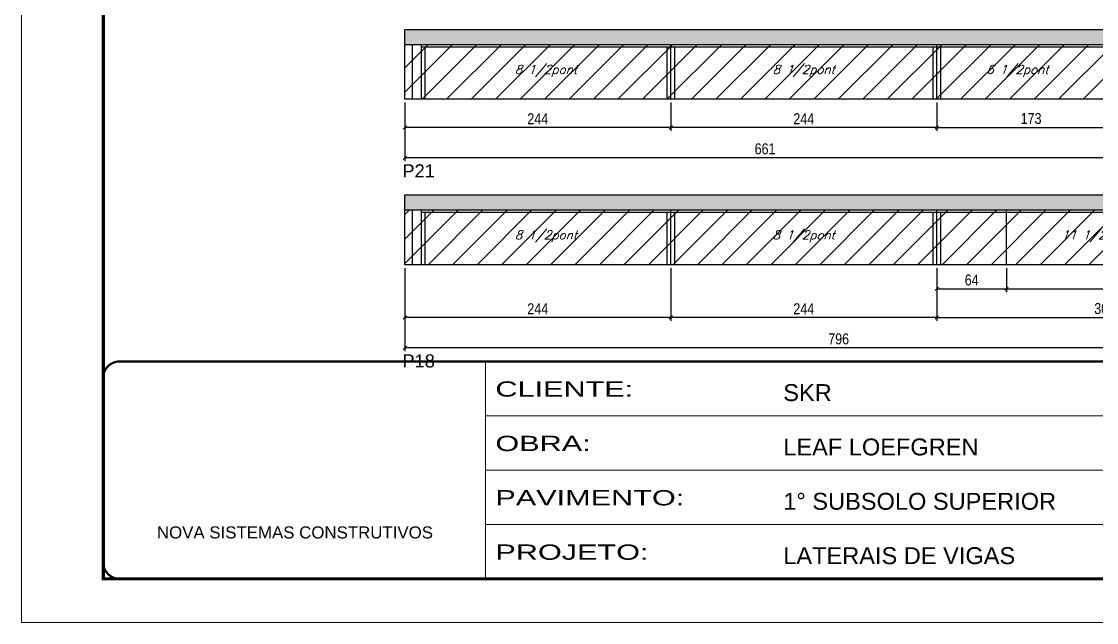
# Model space of a CAD drawing. Extents: x 3309 to 9590, y -2522 to 14608.
# Drawn here: x 3309 to 4295, y 10112 to 10663 of the extents above; entities that cross this region are included whole.
import ezdxf

# ---------------------------------------------------------------- set-up
doc = ezdxf.new("R2010")
doc.units = 0
doc.linetypes.add('CONTINUO', pattern=[0])
doc.linetypes.add('DASHED', pattern=[0.75, 0.5, -0.25])
for name, color, linetype in [('5', 5, 'Continuous'), ('COTA', 241, 'Continuous'), ('Painéis', 200, 'Continuous'), ('SARR_2.2x7', 40, 'Continuous'), ('SARR_3.5x7', 81, 'Continuous'), ('texto', 7, 'Continuous')]:
    doc.layers.add(name, color=color, linetype=linetype)
for name, color, linetype, lineweight in [('Folhas', 255, 'Continuous', 9), ('Hachura', 251, 'Continuous', 9), ('SARRAFO DE PRESSAO', 251, 'DASHED', 9)]:
    doc.layers.add(name, color=color, linetype=linetype, lineweight=lineweight)
doc.styles.add('ARIAL', font='arial.ttf')
doc.styles.add('COTA TECNICA', font='techl___.ttf', dxfattribs={"height": 10})
doc.styles.add('Romans', font='romans.shx')
doc.styles.get("Standard").update_dxf_attribs({"font": 'arial.ttf'})
doc.styles.add('Tecnologia', font='')
doc.styles.get('Tecnologia').set_extended_font_data('Forgotten Futurist')
doc.dimstyles.new('PAINEL', dxfattribs={"dimtxt": 10, "dimasz": 3, "dimexe": 3, "dimexo": 3, "dimgap": 3, "dimtad": 1, "dimdec": 1, "dimzin": 12, "dimdsep": 46, "dimtxsty": 'COTA TECNICA', "dimblk1": 'OBLIQUE', "dimblk2": 'OBLIQUE', "dimsah": 1, "dimcen": 0.9, "dimclrd": 4, "dimclre": 4, "dimclrt": 240, "dimadec": 1, "dimazin": 3, "dimtfac": 1, "dimtdec": 1, "dimtmove": 0, "dimatfit": 3, "dimfxl": 1, "dimtolj": 1, "dimtzin": 12, "dimarcsym": 0})

# ---------------------------------------------------------------- blocks, each defined once
blk = doc.blocks.new('9999999999')
at = {"color": 30, "linetype": 'CONTINUO'}
for p, q in [((98564.56, 34230.21), (98564.56, 34429.45)), ((98564.56, 34379.64), (99583.98, 34379.64)), ((98564.56, 34329.83), (99487.98, 34329.83)), ((98564.56, 34280.02), (99487.98, 34280.02))]:
    blk.add_line(p, q, dxfattribs=at)
at = {"color": 30, "linetype": 'CONTINUO', "const_width": 2}
blk.add_lwpolyline([(99583.98, 34230.21), (99583.98, 34414.45, 0.414214), (99568.98, 34429.45), (98228.98, 34429.45, 0.414214), (98213.98, 34414.45), (98213.98, 34245.21, 0.414214), (98228.98, 34230.21), (99583.98, 34230.21)], format="xyb", dxfattribs=at)
at = {"layer": 'Folhas'}
blk.add_lwpolyline([(98138.98, 34190.21), (99623.98, 34190.21), (99623.98, 35240.21), (98138.98, 35240.21)], close=True, dxfattribs=at)
at = {"layer": 'Folhas', "color": 30, "const_width": 3}
blk.add_lwpolyline([(98213.98, 34230.21), (99583.98, 34230.21), (99583.98, 35200.21), (98213.98, 35200.21)], close=True, dxfattribs=at)
at = {"color": 7, "linetype": 'Continuous', "ltscale": 5, "style": 'ARIAL'}
for s, height, p in [('SKR', 15.483, (98837.68, 34393.13)), ('LEAF LOEFGREN', 15.4829, (98837.68, 34343.32)), ('1° SUBSOLO SUPERIOR', 15.4829, (98837.68, 34293.51)), ('NOVA SISTEMAS CONSTRUTIVOS', 11.0592, (98263.19, 34267.21)), ('LATERAIS DE VIGAS', 15.4829, (98837.68, 34243.7))]:
    blk.add_text(s, height=height, dxfattribs=at).set_placement(p)
at = {"layer": 'Folhas', "color": 7, "style": 'Tecnologia', "width": 1.5}
for s, p in [('CLIENTE:', (98573.65, 34397.17)), ('OBRA:', (98573.65, 34347.31)), ('PAVIMENTO:', (98573.65, 34297.5)), ('PROJETO:', (98573.65, 34247.69))]:
    blk.add_text(s, height=14, dxfattribs=at).set_placement(p)
blk = doc.blocks.new('_Oblique')
at = {"color": 0, "linetype": 'ByBlock', "lineweight": -2}
blk.add_line((-0.5, -0.5), (0.5, 0.5), dxfattribs=at)
blk = doc.blocks.new('*D282')
at = {"layer": 'COTA', "color": 4, "linetype": 'ByBlock', "lineweight": -2, "transparency": 16777216}
for p, q in [((3904.88, 10588.64), (3904.88, 10562.73)), ((4148.88, 10588.64), (4148.88, 10562.73)), ((4148.88, 10565.73), (3904.88, 10565.73))]:
    blk.add_line(p, q, dxfattribs=at)
at = {"layer": 'Defpoints', "color": 0, "linetype": 'ByBlock', "transparency": 16777216}
for p in [(3904.88, 10591.64), (4148.88, 10591.64), (3904.88, 10565.73)]:
    blk.add_point(p, dxfattribs=at)
at = {"layer": 'COTA', "color": 4, "linetype": 'ByBlock', "lineweight": -2, "transparency": 16777216, "xscale": 3, "yscale": 3, "zscale": 3, "rotation": 180}
blk.add_blockref('_Oblique', (3904.88, 10565.73), dxfattribs=at)
at = {"layer": 'COTA', "color": 4, "linetype": 'ByBlock', "lineweight": -2, "transparency": 16777216, "xscale": 3, "yscale": 3, "zscale": 3}
blk.add_blockref('_Oblique', (4148.88, 10565.73), dxfattribs=at)
at = {"layer": 'COTA', "color": 240, "linetype": 'ByBlock', "transparency": 16777216, "insert": (4026.88, 10573.8), "char_height": 10, "attachment_point": 5, "style": 'COTA TECNICA'}
blk.add_mtext('\\A1;244', dxfattribs=at)
blk = doc.blocks.new('*D283')
at = {"layer": 'COTA', "color": 4, "linetype": 'ByBlock', "lineweight": -2, "transparency": 16777216}
for p, q in [((3660.88, 10588.64), (3660.88, 10562.73)), ((3904.88, 10588.64), (3904.88, 10562.73)), ((3904.88, 10565.73), (3660.88, 10565.73))]:
    blk.add_line(p, q, dxfattribs=at)
at = {"layer": 'Defpoints', "color": 0, "linetype": 'ByBlock', "transparency": 16777216}
for p in [(3660.88, 10591.64), (3904.88, 10591.64), (3660.88, 10565.73)]:
    blk.add_point(p, dxfattribs=at)
at = {"layer": 'COTA', "color": 4, "linetype": 'ByBlock', "lineweight": -2, "transparency": 16777216, "xscale": 3, "yscale": 3, "zscale": 3, "rotation": 180}
blk.add_blockref('_Oblique', (3660.88, 10565.73), dxfattribs=at)
at = {"layer": 'COTA', "color": 4, "linetype": 'ByBlock', "lineweight": -2, "transparency": 16777216, "xscale": 3, "yscale": 3, "zscale": 3}
blk.add_blockref('_Oblique', (3904.88, 10565.73), dxfattribs=at)
at = {"layer": 'COTA', "color": 240, "linetype": 'ByBlock', "transparency": 16777216, "insert": (3782.88, 10573.8), "char_height": 10, "attachment_point": 5, "style": 'COTA TECNICA'}
blk.add_mtext('\\A1;244', dxfattribs=at)
blk = doc.blocks.new('*D292')
at = {"layer": 'COTA', "color": 4, "linetype": 'ByBlock', "lineweight": -2, "transparency": 16777216}
for p, q in [((3660.88, 10588.64), (3660.88, 10535.02)), ((4321.88, 10588.64), (4321.88, 10535.02)), ((4321.88, 10538.02), (3660.88, 10538.02))]:
    blk.add_line(p, q, dxfattribs=at)
at = {"layer": 'Defpoints', "color": 0, "linetype": 'ByBlock', "transparency": 16777216}
for p in [(3660.88, 10591.64), (4321.88, 10591.64), (3660.88, 10538.02)]:
    blk.add_point(p, dxfattribs=at)
at = {"layer": 'COTA', "color": 4, "linetype": 'ByBlock', "lineweight": -2, "transparency": 16777216, "xscale": 3, "yscale": 3, "zscale": 3, "rotation": 180}
blk.add_blockref('_Oblique', (3660.88, 10538.02), dxfattribs=at)
at = {"layer": 'COTA', "color": 4, "linetype": 'ByBlock', "lineweight": -2, "transparency": 16777216, "xscale": 3, "yscale": 3, "zscale": 3}
blk.add_blockref('_Oblique', (4321.88, 10538.02), dxfattribs=at)
at = {"layer": 'COTA', "color": 240, "linetype": 'ByBlock', "transparency": 16777216, "insert": (3991.38, 10546.12), "char_height": 10, "attachment_point": 5, "style": 'COTA TECNICA'}
blk.add_mtext('\\A1;661', dxfattribs=at)
blk = doc.blocks.new('*D293')
at = {"layer": 'COTA', "color": 4, "lineweight": -2, "transparency": 16777216}
for p, q in [((4148.88, 10588.64), (4148.88, 10562.73)), ((4321.88, 10588.64), (4321.88, 10562.73)), ((4148.88, 10565.73), (4321.88, 10565.73))]:
    blk.add_line(p, q, dxfattribs=at)
at = {"layer": 'Defpoints', "color": 0, "transparency": 16777216}
for p in [(4148.88, 10591.64, 0), (4321.88, 10591.64, 0), (4321.88, 10565.73)]:
    blk.add_point(p, dxfattribs=at)
at = {"layer": 'COTA', "color": 4, "lineweight": -2, "transparency": 16777216, "xscale": 3, "yscale": 3, "zscale": 3, "rotation": 180}
blk.add_blockref('_Oblique', (4148.88, 10565.73), dxfattribs=at)
at = {"layer": 'COTA', "color": 4, "lineweight": -2, "transparency": 16777216, "xscale": 3, "yscale": 3, "zscale": 3}
blk.add_blockref('_Oblique', (4321.88, 10565.73), dxfattribs=at)
at = {"layer": 'COTA', "color": 240, "transparency": 16777216, "insert": (4235.38, 10573.95), "char_height": 10, "attachment_point": 5, "style": 'COTA TECNICA'}
blk.add_mtext('\\A1;173', dxfattribs=at)
blk = doc.blocks.new('*D287')
at = {"layer": 'COTA', "color": 4, "linetype": 'ByBlock', "lineweight": -2, "transparency": 16777216}
for p, q in [((3904.88, 10436.97), (3904.88, 10388.55)), ((4148.88, 10436.97), (4148.88, 10388.55)), ((4148.88, 10391.55), (3904.88, 10391.55))]:
    blk.add_line(p, q, dxfattribs=at)
at = {"layer": 'Defpoints', "color": 0, "linetype": 'ByBlock', "transparency": 16777216}
for p in [(3904.88, 10439.97), (4148.88, 10439.97), (3904.88, 10391.55)]:
    blk.add_point(p, dxfattribs=at)
at = {"layer": 'COTA', "color": 4, "linetype": 'ByBlock', "lineweight": -2, "transparency": 16777216, "xscale": 3, "yscale": 3, "zscale": 3, "rotation": 180}
blk.add_blockref('_Oblique', (3904.88, 10391.55), dxfattribs=at)
at = {"layer": 'COTA', "color": 4, "linetype": 'ByBlock', "lineweight": -2, "transparency": 16777216, "xscale": 3, "yscale": 3, "zscale": 3}
blk.add_blockref('_Oblique', (4148.88, 10391.55), dxfattribs=at)
at = {"layer": 'COTA', "color": 240, "linetype": 'ByBlock', "transparency": 16777216, "insert": (4026.88, 10399.63), "char_height": 10, "attachment_point": 5, "style": 'COTA TECNICA'}
blk.add_mtext('\\A1;244', dxfattribs=at)
blk = doc.blocks.new('*D288')
at = {"layer": 'COTA', "color": 4, "linetype": 'ByBlock', "lineweight": -2, "transparency": 16777216}
for p, q in [((3660.88, 10436.97), (3660.88, 10388.55)), ((3904.88, 10436.97), (3904.88, 10388.55)), ((3904.88, 10391.55), (3660.88, 10391.55))]:
    blk.add_line(p, q, dxfattribs=at)
at = {"layer": 'Defpoints', "color": 0, "linetype": 'ByBlock', "transparency": 16777216}
for p in [(3660.88, 10439.97), (3904.88, 10439.97), (3660.88, 10391.55)]:
    blk.add_point(p, dxfattribs=at)
at = {"layer": 'COTA', "color": 4, "linetype": 'ByBlock', "lineweight": -2, "transparency": 16777216, "xscale": 3, "yscale": 3, "zscale": 3, "rotation": 180}
blk.add_blockref('_Oblique', (3660.88, 10391.55), dxfattribs=at)
at = {"layer": 'COTA', "color": 4, "linetype": 'ByBlock', "lineweight": -2, "transparency": 16777216, "xscale": 3, "yscale": 3, "zscale": 3}
blk.add_blockref('_Oblique', (3904.88, 10391.55), dxfattribs=at)
at = {"layer": 'COTA', "color": 240, "linetype": 'ByBlock', "transparency": 16777216, "insert": (3782.88, 10399.63), "char_height": 10, "attachment_point": 5, "style": 'COTA TECNICA'}
blk.add_mtext('\\A1;244', dxfattribs=at)
blk = doc.blocks.new('*D294')
at = {"layer": 'COTA', "color": 4, "linetype": 'ByBlock', "lineweight": -2, "transparency": 16777216}
for p, q in [((3660.88, 10436.97), (3660.88, 10360.84)), ((4456.88, 10436.97), (4456.88, 10360.84)), ((4456.88, 10363.84), (3660.88, 10363.84))]:
    blk.add_line(p, q, dxfattribs=at)
at = {"layer": 'Defpoints', "color": 0, "linetype": 'ByBlock', "transparency": 16777216}
for p in [(3660.88, 10439.97), (4456.88, 10439.97), (3660.88, 10363.84)]:
    blk.add_point(p, dxfattribs=at)
at = {"layer": 'COTA', "color": 4, "linetype": 'ByBlock', "lineweight": -2, "transparency": 16777216, "xscale": 3, "yscale": 3, "zscale": 3, "rotation": 180}
blk.add_blockref('_Oblique', (3660.88, 10363.84), dxfattribs=at)
at = {"layer": 'COTA', "color": 4, "linetype": 'ByBlock', "lineweight": -2, "transparency": 16777216, "xscale": 3, "yscale": 3, "zscale": 3}
blk.add_blockref('_Oblique', (4456.88, 10363.84), dxfattribs=at)
at = {"layer": 'COTA', "color": 240, "linetype": 'ByBlock', "transparency": 16777216, "insert": (4058.88, 10371.98), "char_height": 10, "attachment_point": 5, "style": 'COTA TECNICA'}
blk.add_mtext('\\A1;796', dxfattribs=at)
blk = doc.blocks.new('*D295')
at = {"layer": 'COTA', "color": 4, "lineweight": -2, "transparency": 16777216}
for p, q in [((4148.88, 10436.97), (4148.88, 10388.55)), ((4456.88, 10436.97), (4456.88, 10388.55)), ((4148.88, 10391.55), (4456.88, 10391.55))]:
    blk.add_line(p, q, dxfattribs=at)
at = {"layer": 'Defpoints', "color": 0, "transparency": 16777216}
for p in [(4148.88, 10439.97, 0), (4456.88, 10439.97, 0), (4456.88, 10391.55)]:
    blk.add_point(p, dxfattribs=at)
at = {"layer": 'COTA', "color": 4, "lineweight": -2, "transparency": 16777216, "xscale": 3, "yscale": 3, "zscale": 3, "rotation": 180}
blk.add_blockref('_Oblique', (4148.88, 10391.55), dxfattribs=at)
at = {"layer": 'COTA', "color": 4, "lineweight": -2, "transparency": 16777216, "xscale": 3, "yscale": 3, "zscale": 3}
blk.add_blockref('_Oblique', (4456.88, 10391.55), dxfattribs=at)
at = {"layer": 'COTA', "color": 240, "transparency": 16777216, "insert": (4302.88, 10399.79), "char_height": 10, "attachment_point": 5, "style": 'COTA TECNICA'}
blk.add_mtext('\\A1;308', dxfattribs=at)
blk = doc.blocks.new('*D296')
at = {"layer": 'COTA', "color": 4, "lineweight": -2, "transparency": 16777216}
for p, q in [((4148.88, 10436.97), (4148.88, 10414.83)), ((4212.88, 10436.97), (4212.88, 10414.83)), ((4148.88, 10417.83), (4212.88, 10417.83))]:
    blk.add_line(p, q, dxfattribs=at)
at = {"layer": 'Defpoints', "color": 0, "transparency": 16777216}
for p in [(4148.88, 10439.97), (4212.88, 10439.97), (4212.88, 10417.83)]:
    blk.add_point(p, dxfattribs=at)
at = {"layer": 'COTA', "color": 4, "lineweight": -2, "transparency": 16777216, "xscale": 3, "yscale": 3, "zscale": 3, "rotation": 180}
blk.add_blockref('_Oblique', (4148.88, 10417.83), dxfattribs=at)
at = {"layer": 'COTA', "color": 4, "lineweight": -2, "transparency": 16777216, "xscale": 3, "yscale": 3, "zscale": 3}
blk.add_blockref('_Oblique', (4212.88, 10417.83), dxfattribs=at)
at = {"layer": 'COTA', "color": 240, "transparency": 16777216, "insert": (4180.88, 10425.94), "char_height": 10, "attachment_point": 5, "style": 'COTA TECNICA'}
blk.add_mtext('\\A1;64', dxfattribs=at)
blk = doc.blocks.new('*D297')
at = {"layer": 'COTA', "color": 4, "lineweight": -2, "transparency": 16777216}
for p, q in [((4212.88, 10436.97), (4212.88, 10414.83)), ((4456.88, 10436.97), (4456.88, 10414.83)), ((4212.88, 10417.83), (4456.88, 10417.83))]:
    blk.add_line(p, q, dxfattribs=at)
at = {"layer": 'Defpoints', "color": 0, "transparency": 16777216}
for p in [(4212.88, 10439.97), (4456.88, 10439.97), (4456.88, 10417.83)]:
    blk.add_point(p, dxfattribs=at)
at = {"layer": 'COTA', "color": 4, "lineweight": -2, "transparency": 16777216, "xscale": 3, "yscale": 3, "zscale": 3, "rotation": 180}
blk.add_blockref('_Oblique', (4212.88, 10417.83), dxfattribs=at)
at = {"layer": 'COTA', "color": 4, "lineweight": -2, "transparency": 16777216, "xscale": 3, "yscale": 3, "zscale": 3}
blk.add_blockref('_Oblique', (4456.88, 10417.83), dxfattribs=at)
at = {"layer": 'COTA', "color": 240, "transparency": 16777216, "insert": (4334.88, 10425.91), "char_height": 10, "attachment_point": 5, "style": 'COTA TECNICA'}
blk.add_mtext('\\A1;244', dxfattribs=at)

msp = doc.modelspace()

# ---------------------------------------------------------------- hatches: boundary and pattern name
at = {"layer": 'COTA'}
h = msp.add_hatch(dxfattribs=at)
h.set_pattern_fill('AR-CONC', color=256, scale=0.03)
h.set_pattern_definition([(50, (-3320.085, -2554.7814), (5.4655401, -0.4781726), [0.5715, -6.2865]), (355, (-3320.085, -2554.7814), (-1.0573026, 5.7317054), [0.4572, -5.0292175]), (100.451445, (-3319.6295, -2554.821), (4.4082374, 5.2535326), [0.4857003, -5.3427073]), (46.1842, (-3320.085, -2553.2574), (8.1323712, -1.2612698), [0.85725, -9.42975]), (96.63556, (-3319.407, -2553.3625), (7.122124, 7.4227837), [0.7285507, -8.0140682]), (351.18415, (-3320.085, -2553.257), (7.122124, 7.4227837), [0.685799, -7.543792]), (21, (-3319.323, -2553.6384), (4.5484317, -3.067956), [0.5715, -6.2865]), (326, (-3319.323, -2553.6384), (1.8540609, 5.525639), [0.4572, -5.0292]), (71.451445, (-3318.944, -2553.894), (6.4024926, 2.457683), [0.4857003, -5.3426981]), (37.5, (-3320.085, -2554.7814), (0.0926581, 2.53665117), [0, -4.96824, 0, -5.1054, 0, -5.04825]), (7.5, (-3320.085, -2554.7814), (2.00458988, 3.00541724), [0, -2.91084, 0, -4.85394, 0, -1.92405]), (327.5, (-3321.7842, -2554.7814), (4.06771786, -0.17186232), [0, -1.905, 0, -5.9436, 0, -7.8867]), (317.5, (-3322.546, -2554.7814), (4.4438754, 0.7627947), [0, -2.4765, 0, -3.94716, 0, -5.6007])])
h.paths.add_polyline_path([(3660.88, 10655.64), (3660.88, 10641.64), (4321.88, 10641.64), (4321.88, 10655.64)])
h = msp.add_hatch(dxfattribs=at)
h.set_pattern_fill('AR-CONC', color=256, scale=0.03)
h.set_pattern_definition([(50, (-3320.085, -2706.4507), (5.4655401, -0.4781726), [0.5715, -6.2865]), (355, (-3320.085, -2706.451), (-1.0573026, 5.7317054), [0.4572, -5.0292175]), (100.451445, (-3319.6295, -2706.4906), (4.4082374, 5.2535326), [0.4857003, -5.3427073]), (46.1842, (-3320.085, -2704.927), (8.1323712, -1.2612698), [0.85725, -9.42975]), (96.63556, (-3319.407, -2705.032), (7.122124, 7.4227837), [0.7285507, -8.0140682]), (351.18415, (-3320.085, -2704.927), (7.122124, 7.4227837), [0.685799, -7.543792]), (21, (-3319.323, -2705.3077), (4.5484317, -3.067956), [0.5715, -6.2865]), (326, (-3319.323, -2705.308), (1.8540609, 5.525639), [0.4572, -5.0292]), (71.451445, (-3318.944, -2705.5634), (6.4024926, 2.457683), [0.4857003, -5.3426981]), (37.5, (-3320.085, -2706.4507), (0.0926581, 2.53665117), [0, -4.96824, 0, -5.1054, 0, -5.04825]), (7.5, (-3320.085, -2706.4507), (2.00458988, 3.00541724), [0, -2.91084, 0, -4.85394, 0, -1.92405]), (327.5, (-3321.7842, -2706.4507), (4.06771786, -0.17186232), [0, -1.905, 0, -5.9436, 0, -7.8867]), (317.5, (-3322.546, -2706.4507), (4.44387544, 0.7627947), [0, -2.4765, 0, -3.94716, 0, -5.6007])])
h.paths.add_polyline_path([(3660.88, 10503.97), (3660.88, 10489.97), (4456.88, 10489.97), (4456.88, 10503.97)])
at = {"layer": 'Hachura', "linetype": 'ByBlock'}
h = msp.add_hatch(dxfattribs=at)
h.set_pattern_fill('ANSI31', color=256, scale=5)
h.paths.add_polyline_path([(3904.88, 10641.64), (3660.88, 10641.64), (3660.88, 10591.64), (3904.88, 10591.64)])
h.paths.add_polyline_path([(4148.88, 10641.64), (3904.88, 10641.64), (3904.88, 10591.64), (4148.88, 10591.64)])
h.paths.add_polyline_path([(4321.88, 10641.64), (4148.88, 10641.64), (4148.88, 10591.64), (4321.88, 10591.64)])
h.paths.add_polyline_path([(4456.88, 10489.97), (4212.88, 10489.97), (4212.88, 10439.97), (4456.88, 10439.97)])
h.paths.add_polyline_path([(4212.88, 10489.97), (4148.88, 10489.97), (4148.88, 10439.97), (4212.88, 10439.97)])
h.paths.add_polyline_path([(4148.88, 10489.97), (3904.88, 10489.97), (3904.88, 10439.97), (4148.88, 10439.97)])
h.paths.add_polyline_path([(3904.88, 10489.97), (3660.88, 10489.97), (3660.88, 10439.97), (3904.88, 10439.97)])

# ---------------------------------------------------------------- linework, layer by layer
at = {"layer": 'COTA'}
for p, q in [((3660.88, 10641.64, 0), (3660.88, 10655.64, 0)), ((3660.88, 10655.64, 0), (4321.88, 10655.64, 0)), ((3660.88, 10489.97, 0), (3660.88, 10503.97, 0)), ((3660.88, 10503.97, 0), (4456.88, 10503.97, 0))]:
    msp.add_line(p, q, dxfattribs=at)
at = {"layer": 'Painéis', "linetype": 'ByBlock'}
for p, q in [((4321.88, 10641.64, 0), (3660.88, 10641.64, 0)), ((3660.88, 10591.64, 0), (3660.88, 10641.64, 0)), ((3904.88, 10591.64, 0), (3904.88, 10641.64, 0)), ((4148.88, 10591.64, 0), (4148.88, 10641.64, 0)), ((4321.88, 10591.64, 0), (3660.88, 10591.64, 0)), ((4456.88, 10489.97, 0), (3660.88, 10489.97, 0)), ((3660.88, 10439.97, 0), (3660.88, 10489.97, 0)), ((3904.88, 10439.97, 0), (3904.88, 10489.97, 0)), ((4148.88, 10439.97, 0), (4148.88, 10489.97, 0)), ((4212.88, 10439.97, 0), (4212.88, 10489.97, 0)), ((4456.88, 10439.97, 0), (3660.88, 10439.97, 0))]:
    msp.add_line(p, q, dxfattribs=at)
at = {"layer": 'SARR_2.2x7', "linetype": 'Continuous'}
for p, q in [((3667.88, 10591.64, 0), (3667.88, 10641.64, 0)), ((3904.88, 10639.44, 0), (3675.88, 10639.44, 0)), ((4148.88, 10639.44, 0), (3904.88, 10639.44, 0)), ((4306.88, 10639.44, 0), (4148.88, 10639.44, 0)), ((3667.88, 10439.97, 0), (3667.88, 10489.97, 0)), ((3904.88, 10487.77, 0), (3675.88, 10487.77, 0)), ((4148.88, 10487.77, 0), (3904.88, 10487.77, 0)), ((4441.88, 10487.77, 0), (4148.88, 10487.77, 0))]:
    msp.add_line(p, q, dxfattribs=at)
at = {"layer": 'SARR_3.5x7'}
for p, q in [((3675.88, 10641.64, 0), (3675.88, 10591.64, 0)), ((3679.38, 10639.44, 0), (3679.38, 10591.64, 0)), ((3901.38, 10639.44, 0), (3901.38, 10591.64, 0)), ((3908.38, 10639.44, 0), (3908.38, 10591.64, 0)), ((4145.38, 10639.44, 0), (4145.38, 10591.64, 0)), ((4152.38, 10639.44, 0), (4152.38, 10591.64, 0)), ((3675.88, 10489.97, 0), (3675.88, 10439.97, 0)), ((3679.38, 10487.77, 0), (3679.38, 10439.97, 0)), ((3901.38, 10487.77, 0), (3901.38, 10439.97, 0)), ((3908.38, 10487.77, 0), (3908.38, 10439.97, 0)), ((4145.38, 10487.77, 0), (4145.38, 10439.97, 0)), ((4152.38, 10487.77, 0), (4152.38, 10439.97, 0))]:
    msp.add_line(p, q, dxfattribs=at)

# ---------------------------------------------------------------- block references
at = {"layer": 'SARRAFO DE PRESSAO', "color": 6, "linetype": 'ByBlock'}
msp.add_blockref('9999999999', (-94829.61, -24078.07), dxfattribs=at)

# ---------------------------------------------------------------- texts
at = {"layer": '5', "linetype": 'Continuous'}
for s, p in [('P21', (3658.69, 10520.01, 0)), ('P18', (3658.69, 10345.83, 0))]:
    msp.add_text(s, height=12, rotation=0.00004, dxfattribs=at).set_placement(p)
at = {"layer": 'texto', "color": 2, "char_height": 8, "attachment_point": 5, "style": 'Romans'}
for s, insert in [('{\\Q19;\\C256;8 1/2pont}', (3790.38, 10617.64, 0)), ('{\\Q19;\\C256;8 1/2pont}', (4026.88, 10617.64, 0)), ('{\\Q19;\\C256;6 1/2pont}', (4222.88, 10617.64, 0)), ('{\\Q19;\\C256;8 1/2pont}', (3790.38, 10465.97, 0)), ('{\\Q19;\\C256;8 1/2pont}', (4026.88, 10465.97, 0)), ('{\\Q19;\\C256;11 1/2pont}', (4295.38, 10465.97, 0))]:
    msp.add_mtext(s, dxfattribs=dict(at, insert=insert))

# ---------------------------------------------------------------- dimensions: what is measured, and where the dimension line sits
at = {"layer": 'COTA', "linetype": 'ByBlock'}
for base, p1, p2, picture, middle in [((3660.88, 10565.73, 0), (3904.88, 10591.64, 0), (3660.88, 10591.64, 0), '*D283', (3782.88, 10573.8, 0)), ((3660.88, 10391.55, 0), (3904.88, 10439.97, 0), (3660.88, 10439.97, 0), '*D288', (3782.88, 10399.63, 0))]:
    dim = msp.add_linear_dim(base=base, p1=p1, p2=p2, angle=180, dimstyle='PAINEL', override={"dimtmove": 1}, dxfattribs=at)
    dim.commit()
    dim.dimension.update_dxf_attribs({"geometry": picture, "text_midpoint": middle})
for base, p1, p2, picture, middle in [((3660.88, 10538.02, 0), (4321.88, 10591.64, 0), (3660.88, 10591.64, 0), '*D292', (3991.38, 10546.12, 0)), ((3904.88, 10565.73, 0), (4148.88, 10591.64, 0), (3904.88, 10591.64, 0), '*D282', (4026.88, 10573.8, 0)), ((3660.88, 10363.84, 0), (4456.88, 10439.97, 0), (3660.88, 10439.97, 0), '*D294', (4058.88, 10371.98, 0)), ((3904.88, 10391.55, 0), (4148.88, 10439.97, 0), (3904.88, 10439.97, 0), '*D287', (4026.88, 10399.63, 0))]:
    dim = msp.add_linear_dim(base=base, p1=p1, p2=p2, angle=180, dimstyle='PAINEL', dxfattribs=at)
    dim.commit()
    dim.dimension.update_dxf_attribs({"geometry": picture, "text_midpoint": middle})
at = {"layer": 'COTA'}
for base, p1, p2, picture, middle in [((4321.88, 10565.73, 0), (4148.88, 10591.64, 0), (4321.88, 10591.64, 0), '*D293', (4235.38, 10573.95, 0)), ((4456.88, 10391.55, 0), (4148.88, 10439.97, 0), (4456.88, 10439.97, 0), '*D295', (4302.88, 10399.79, 0)), ((4212.88, 10417.83, 0), (4148.88, 10439.97, 0), (4212.88, 10439.97, 0), '*D296', (4180.88, 10425.94, 0))]:
    dim = msp.add_linear_dim(base=base, p1=p1, p2=p2, dimstyle='PAINEL', dxfattribs=at)
    dim.commit()
    dim.dimension.update_dxf_attribs({"geometry": picture, "text_midpoint": middle})
dim = msp.add_linear_dim(base=(4456.88, 10417.83, 0), p1=(4212.88, 10439.97, 0), p2=(4456.88, 10439.97, 0), dimstyle='PAINEL', override={"dimtmove": 1}, dxfattribs=at)
dim.commit()
dim.dimension.update_dxf_attribs({"geometry": '*D297', "text_midpoint": (4334.88, 10425.91, 0)})

doc.saveas('drawing.dxf')
